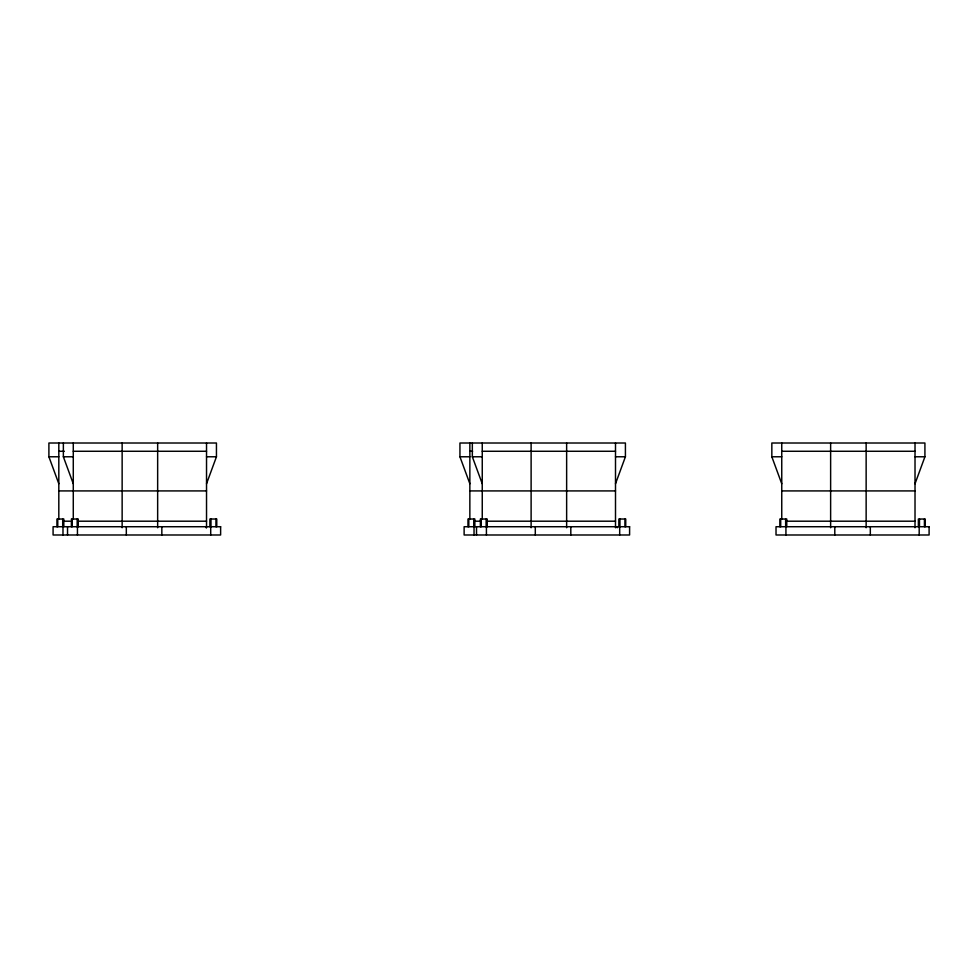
<?xml version="1.0" encoding="UTF-8"?>
<svg xmlns="http://www.w3.org/2000/svg" width="978" height="978" viewBox="0 0 978 978"><rect width="100%" height="100%" fill="white"/><g stroke="black" fill="none" stroke-linecap="round" stroke-linejoin="round"><path stroke-width="1.47" d="M206.529 483.755L216.444 456.775L216.444 443.01L48.9 443.01L48.9 456.775L58.814 483.755M615.504 483.755L625.419 456.775L625.419 443.01L459.941 443.01L459.941 456.775L469.856 483.755M915.017 483.755L924.919 456.775L924.919 443.01L771.838 443.01L771.838 456.775L781.752 483.755M58.814 451.274L64.316 451.274M73.277 451.274L206.529 451.274M469.856 451.274L472.606 451.274M482.252 451.274L615.504 451.274M781.752 451.274L915.017 451.274M48.9 456.775L58.814 456.775M63.362 443.01L63.362 456.775L73.277 456.775M206.529 456.775L216.444 456.775M459.941 456.775L469.856 456.775M472.337 443.01L472.337 456.775L482.252 456.775M615.504 456.775L625.419 456.775M771.838 456.775L781.752 456.775M915.017 456.775L924.919 456.775M58.814 490.919L72.629 490.919M73.277 490.919L206.529 490.919M469.856 490.919L481.164 490.919M482.252 490.919L615.504 490.919M781.752 490.919L915.017 490.919M63.215 521.201L70.123 521.201M77.678 521.201L206.529 521.201M474.807 521.201L481.164 521.201M486.653 521.201L615.504 521.201M785.603 521.201L915.017 521.201M472.337 456.775L482.252 483.755M63.362 456.775L73.277 483.755M925.249 526.726L925.249 519.025L918.366 519.025L918.366 526.726M924.418 519.025L924.418 526.726M919.467 519.025L919.467 526.726M919.186 526.726L919.186 534.99M915.017 443.01L915.017 527.741M870.322 526.726L870.322 534.99M866.141 443.01L866.141 527.741M834.796 526.726L834.796 534.99M830.628 443.01L830.628 527.741M786.752 526.726L786.752 519.025L779.869 519.025L779.869 526.726M785.933 526.726L785.933 534.99M785.652 519.025L785.652 526.726M781.752 443.01L781.752 519.306M780.701 519.025L780.701 526.726M625.737 526.726L625.737 519.025L618.854 519.025L618.854 526.726M624.918 519.025L624.918 526.726M619.954 519.025L619.954 526.726M619.685 526.726L619.685 534.99M617.204 526.726L617.204 527.765M615.504 443.01L615.504 527.741M570.81 526.726L570.81 534.99M566.641 443.01L566.641 527.741M535.296 526.726L535.296 534.99M531.115 443.01L531.115 527.741M487.252 526.726L487.252 519.025L480.369 519.025L480.369 526.726M486.421 526.726L486.421 534.99M486.152 519.025L486.152 526.726M482.252 443.01L482.252 519.306M481.188 519.025L481.188 526.726M476.518 526.726L476.518 534.99M474.856 526.726L474.856 519.025L467.973 519.025L467.973 526.726M474.037 526.726L474.037 534.99M473.755 519.025L473.755 526.726M469.856 443.01L469.856 519.306M468.804 519.025L468.804 526.726M216.761 526.726L216.761 519.025L209.879 519.025L209.879 526.726M215.942 519.025L215.942 526.726M210.979 519.025L210.979 526.726M210.71 526.726L210.71 534.99M206.529 443.01L206.529 527.741M206.162 526.726L206.162 527.765M161.835 526.726L161.835 534.99M157.654 443.01L157.654 527.741M126.321 526.726L126.321 534.99M122.14 443.01L122.14 527.741M78.277 526.726L78.277 519.025L71.394 519.025L71.394 526.726M77.445 526.726L77.445 534.99M77.176 519.025L77.176 526.726M73.277 443.01L73.277 519.306M72.213 519.025L72.213 526.726M67.531 526.726L67.531 534.99M63.815 526.726L63.815 519.025L56.932 519.025L56.932 526.726M62.983 526.726L62.983 534.99M62.714 519.025L62.714 526.726M58.814 443.01L58.814 519.306M57.763 519.025L57.763 526.726M220.625 526.726L53.081 526.726L53.081 534.99L220.625 534.99L220.625 526.726M629.6 526.726L464.122 526.726L464.122 534.99L629.6 534.99L629.6 526.726M929.1 526.726L776.019 526.726L776.019 534.99L929.1 534.99L929.1 526.726"/></g></svg>
